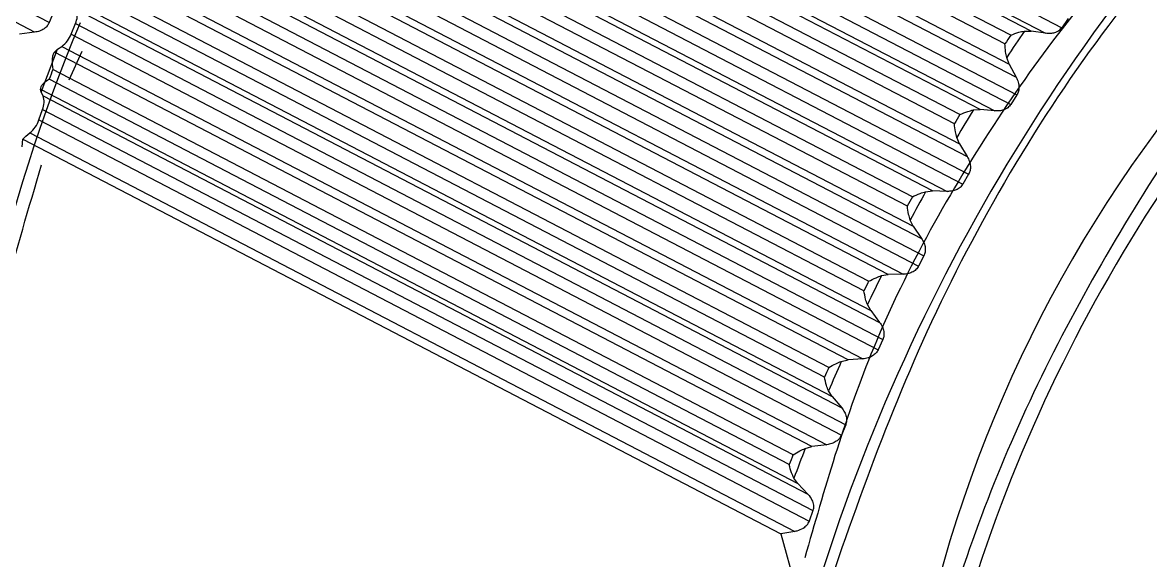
# Model space of a CAD drawing. Header units: millimetres. Extents: x 0 to 279, y 0 to 216.
# Drawn here: x 99.852 to 101.888, y 53.531 to 54.501 of the extents above; entities that cross this region are included whole.
import ezdxf

# ---------------------------------------------------------------- set-up
doc = ezdxf.new("R2010")
doc.units = ezdxf.units.MM

msp = doc.modelspace()

# ---------------------------------------------------------------- linework, layer by layer
at = {"color": 7, "linetype": 'Continuous', "lineweight": 25}
for p, q in [((100.3369, 55.2143), (101.7283, 54.4922)), ((101.6729, 54.486), (100.3046, 55.1963)), ((100.3172, 55.1994), (101.6991, 54.4822)), ((101.6361, 54.4787), (100.299, 55.1728)), ((101.6256, 54.463), (100.2885, 55.1572)), ((100.2649, 55.137), (101.6332, 54.4266)), ((100.2641, 55.1202), (101.6459, 54.4028)), ((100.2558, 55.0934), (101.6472, 54.3709)), ((100.2449, 55.0762), (101.6362, 54.3538)), ((99.9, 54.5014), (98.8548, 55.0453)), ((101.5808, 54.3444), (100.2126, 55.0549)), ((100.2255, 55.0596), (101.6073, 54.342)), ((101.5443, 54.3353), (100.2073, 55.0297)), ((99.8735, 54.484), (98.8473, 55.0181)), ((101.5345, 54.319), (100.1975, 55.0135)), ((100.1754, 54.9934), (101.5435, 54.2827)), ((100.1757, 54.9774), (101.5574, 54.2596)), ((100.1689, 54.9507), (101.5601, 54.2279)), ((100.1587, 54.9329), (101.5499, 54.2101)), ((101.4947, 54.1977), (100.1266, 54.9085)), ((100.1397, 54.9147), (101.5214, 54.1968)), ((101.4495, 54.1702), (100.1126, 54.8649)), ((101.4586, 54.1869), (100.1217, 54.8817)), ((100.092, 54.8451), (101.4601, 54.1341)), ((100.0935, 54.8299), (101.4751, 54.1119)), ((100.0882, 54.8035), (101.4793, 54.0804)), ((100.0788, 54.7853), (101.4698, 54.0622)), ((100.0603, 54.7656), (101.4418, 54.0474)), ((101.415, 54.0468), (100.0471, 54.7579)), ((101.3795, 54.0346), (100.0428, 54.7296)), ((101.3711, 54.0174), (100.0344, 54.7124)), ((100.0154, 54.6931), (101.3833, 53.9818)), ((100.018, 54.6788), (101.3994, 53.9605)), ((100.0142, 54.6528), (101.4051, 53.9295)), ((100.0056, 54.6343), (101.3965, 53.9109)), ((101.3423, 53.8927), (99.9745, 54.6041)), ((99.9878, 54.6132), (101.3692, 53.8947)), ((101.2999, 53.8616), (99.9634, 54.557)), ((101.3075, 53.8791), (99.9709, 54.5744)), ((99.946, 54.5382), (101.3137, 53.8266)), ((99.9077, 54.5202), (99.9, 54.5014)), ((99.9496, 54.525), (101.3309, 53.8063)), ((99.9397, 54.4808), (99.9474, 54.4996)), ((99.9474, 54.4996), (101.3381, 53.7759)), ((101.7399, 54.5087), (101.7283, 54.4922)), ((99.8735, 54.484), (99.8467, 54.4807)), ((99.9397, 54.4808), (101.3305, 53.7571)), ((101.6608, 54.4861), (101.6729, 54.486)), ((101.6991, 54.4822), (101.6729, 54.486)), ((99.9152, 54.4534), (99.9226, 54.4584)), ((99.9226, 54.4584), (101.3038, 53.7397)), ((99.8858, 54.3759), (99.9152, 54.4534)), ((99.9094, 54.448), (99.9152, 54.4534)), ((101.277, 53.7363), (99.9094, 54.448)), ((101.6332, 54.4266), (101.6288, 54.4383)), ((101.243, 53.7214), (99.9066, 54.417)), ((101.6332, 54.4266), (101.6459, 54.4028)), ((101.2363, 53.7038), (99.8999, 54.3994)), ((99.8841, 54.3814), (101.2516, 53.6695)), ((99.8858, 54.3759), (99.8841, 54.3814)), ((99.8889, 54.3694), (99.8858, 54.3759)), ((99.8889, 54.3694), (101.2699, 53.6504)), ((101.6472, 54.3709), (101.6362, 54.3538)), ((99.8814, 54.3258), (99.8881, 54.3447)), ((99.8881, 54.3447), (101.2787, 53.6208)), ((101.5686, 54.3437), (101.5808, 54.3444)), ((101.6073, 54.342), (101.5808, 54.3444)), ((99.8814, 54.3258), (101.272, 53.6018)), ((99.8513, 54.2771), (99.8525, 54.2913)), ((99.8525, 54.2913), (99.8579, 54.2967)), ((99.8525, 54.2913), (101.2208, 53.5788)), ((99.8579, 54.2967), (99.8652, 54.3024)), ((99.8652, 54.3024), (101.2462, 53.5833)), ((101.5435, 54.2827), (101.5386, 54.2941)), ((101.5435, 54.2827), (101.5574, 54.2596)), ((101.5601, 54.2279), (101.5499, 54.2101)), ((101.4825, 54.1963), (101.4947, 54.1977)), ((101.5214, 54.1968), (101.4947, 54.1977)), ((101.4601, 54.1341), (101.4546, 54.1452)), ((101.4601, 54.1341), (101.4751, 54.1119)), ((101.4793, 54.0804), (101.4698, 54.0622)), ((101.4418, 54.0474), (101.415, 54.0468)), ((101.4028, 54.0448), (101.415, 54.0468)), ((101.3833, 53.9818), (101.3773, 53.9925)), ((101.3833, 53.9818), (101.3994, 53.9605)), ((101.4051, 53.9295), (101.3965, 53.9109)), ((101.3302, 53.89), (101.3423, 53.8927)), ((101.3692, 53.8947), (101.3423, 53.8927)), ((101.3137, 53.8266), (101.3071, 53.8369)), ((101.3137, 53.8266), (101.3309, 53.8063)), ((101.3381, 53.7759), (101.3305, 53.7571)), ((101.265, 53.7331), (101.277, 53.7363)), ((101.3038, 53.7397), (101.277, 53.7363)), ((101.2516, 53.6695), (101.2446, 53.6794)), ((101.2516, 53.6695), (101.2699, 53.6504)), ((101.2787, 53.6208), (101.272, 53.6018)), ((101.2462, 53.5833), (101.2208, 53.5788)), ((101.2208, 53.5788), (101.2665, 53.4134))]:
    msp.add_line(p, q, dxfattribs=at)
at = {"color": 8, "linetype": 'Continuous', "lineweight": 25}
msp.add_line((99.9359, 54.3984), (99.9597, 54.4499), dxfattribs=at)
at = {"color": 7, "linetype": 'Continuous', "lineweight": 25}
for centre, radius, start, end in [((101.8178, 53.9042), 3.1923, 124.8766, 180.3002), ((103.8443, 52.8614), 2.4227, 132.7712, 193.3948), ((104.2962, 52.6172), 2.8632, 136.8959, 169.4299), ((99.9133, 54.5155), 0.0375, 334.9998, 14.6956), ((99.893, 54.4988), 0.0501, 306.2836, 338.9007), ((104.6845, 52.4273), 3.6744, 146.0625, 146.3563), ((104.6895, 52.4247), 3.6636, 145.7603, 146.6591), ((103.3136, 53.1149), 3.6473, 159.0842, 159.3795), ((99.8568, 54.358), 0.034, 337.0653, 19.5407), ((104.7619, 52.3779), 3.7662, 148.6856, 148.9746), ((104.7666, 52.3754), 3.7552, 148.3882, 149.2723), ((99.8321, 54.3426), 0.0521, 309.4341, 341.1639), ((104.8063, 52.3524), 3.801, 150.9805, 151.8575), ((104.8016, 52.3548), 3.8122, 151.2756, 151.5623), ((104.8002, 52.3554), 3.8106, 153.8543, 154.141), ((104.8049, 52.353), 3.7995, 153.559, 154.4363), ((104.7604, 52.3732), 3.7506, 156.1453, 157.0302), ((104.7556, 52.3757), 3.7616, 156.4433, 156.7325), ((104.6678, 52.4112), 3.6669, 159.0644, 159.3586), ((104.6729, 52.4086), 3.6562, 158.7613, 159.6613)]:
    msp.add_arc(centre, radius, start, end, dxfattribs=at)
at = {"color": 8, "linetype": 'Continuous', "lineweight": 25}
for centre, radius, start, end in [((104.6015, 52.4549), 3.4701, 133.8947, 163.9643), ((102.7184, 53.3347), 2.9985, 157.114, 177.8467)]:
    msp.add_arc(centre, radius, start, end, dxfattribs=at)
for points, knots in [([(102.1882, 54.9227), (102.0593, 54.7875), (101.7918, 54.5071), (101.4669, 53.9568), (101.3348, 53.5657), (101.2704, 53.3747)], [0, 0, 0, 0, 0.322691, 0.66924, 1, 1, 1, 1]), ([(102.0962, 54.8433), (102.0235, 54.787), (101.8461, 54.6495), (101.5952, 54.3217), (101.3761, 53.9278), (101.2995, 53.6589), (101.2643, 53.5356)], [0, 0, 0, 0, 0.194614, 0.474578, 0.758963, 1, 1, 1, 1]), ([(102.2113, 54.6107), (102.2061, 54.6064), (102.0851, 54.5055), (101.8738, 54.2087), (101.6246, 53.7554), (101.4657, 53.2767), (101.4415, 52.9892), (101.4299, 52.8508)], [0, 0, 0, 0, 0.011205, 0.263766, 0.520315, 0.769008, 1, 1, 1, 1]), ([(99.8243, 52.8645), (99.7887, 53.0022), (99.7188, 53.2731), (99.7432, 53.7596), (99.8405, 54.09), (99.886, 54.2446)], [0, 0, 0, 0, 0.355575, 0.69853, 1, 1, 1, 1])]:
    msp.add_open_spline(points, degree=3, knots=knots, dxfattribs=at)
at = {"color": 7, "linetype": 'Continuous', "lineweight": 25}
for points, knots in [([(99.9, 54.5014), (99.8989, 54.4993), (99.8966, 54.4949), (99.8905, 54.4897), (99.8827, 54.4857), (99.8766, 54.4846), (99.8735, 54.484)], [0, 0, 0, 0, 0.216357, 0.445782, 0.71228, 1, 1, 1, 1]), ([(101.6361, 54.4787), (101.6408, 54.4806), (101.6489, 54.4839), (101.6573, 54.4854), (101.6608, 54.4861)], [0, 0, 0, 0, 0.593636, 1, 1, 1, 1]), ([(101.7283, 54.4922), (101.7265, 54.4902), (101.7229, 54.486), (101.7154, 54.4828), (101.7073, 54.4814), (101.7019, 54.4819), (101.6991, 54.4822)], [0, 0, 0, 0, 0.243394, 0.500873, 0.741225, 1, 1, 1, 1]), ([(101.6288, 54.4383), (101.6281, 54.4418), (101.6264, 54.4503), (101.6259, 54.4583), (101.6256, 54.463)], [0, 0, 0, 0, 0.406364, 1, 1, 1, 1]), ([(99.9094, 54.448), (99.9084, 54.4463), (99.9062, 54.4424), (99.9046, 54.432), (99.9058, 54.4229), (99.9066, 54.417)], [0, 0, 0, 0, 0.226196, 0.499289, 1, 1, 1, 1]), ([(99.8999, 54.3994), (99.8957, 54.3964), (99.8893, 54.3917), (99.8846, 54.3856), (99.8843, 54.3827), (99.8841, 54.3814)], [0, 0, 0, 0, 0.500711, 0.773789, 1, 1, 1, 1]), ([(101.6459, 54.4028), (101.6473, 54.3999), (101.6499, 54.3943), (101.6512, 54.3856), (101.6505, 54.3775), (101.6483, 54.3731), (101.6472, 54.3709)], [0, 0, 0, 0, 0.28775, 0.55422, 0.783666, 1, 1, 1, 1]), ([(101.6362, 54.3538), (101.6346, 54.3516), (101.6311, 54.3473), (101.6236, 54.3436), (101.6156, 54.3417), (101.6101, 54.3419), (101.6073, 54.342)], [0, 0, 0, 0, 0.243394, 0.500873, 0.741224, 1, 1, 1, 1]), ([(101.5443, 54.3353), (101.549, 54.3374), (101.5568, 54.3409), (101.5652, 54.3429), (101.5686, 54.3437)], [0, 0, 0, 0, 0.5936359, 1, 1, 1, 1]), ([(101.5386, 54.2941), (101.5378, 54.2976), (101.5357, 54.3061), (101.5349, 54.3142), (101.5345, 54.319)], [0, 0, 0, 0, 0.406364, 1, 1, 1, 1]), ([(101.5574, 54.2596), (101.5589, 54.2568), (101.5618, 54.2514), (101.5635, 54.2427), (101.5632, 54.2347), (101.5611, 54.2301), (101.5601, 54.2279)], [0, 0, 0, 0, 0.28775, 0.55422, 0.783666, 1, 1, 1, 1]), ([(101.5499, 54.2101), (101.5483, 54.2079), (101.545, 54.2034), (101.5377, 54.1993), (101.5297, 54.197), (101.5242, 54.1969), (101.5214, 54.1968)], [0, 0, 0, 0, 0.2433933, 0.5008733, 0.741224, 1, 1, 1, 1]), ([(101.4586, 54.1869), (101.4631, 54.1892), (101.4707, 54.1929), (101.4791, 54.1953), (101.4825, 54.1963)], [0, 0, 0, 0, 0.593636, 1, 1, 1, 1]), ([(101.4546, 54.1452), (101.4536, 54.1486), (101.4511, 54.157), (101.4501, 54.1653), (101.4495, 54.1702)], [0, 0, 0, 0, 0.406364, 1, 1, 1, 1]), ([(101.4751, 54.1119), (101.4767, 54.1092), (101.4799, 54.1039), (101.4819, 54.0954), (101.482, 54.0873), (101.4802, 54.0827), (101.4793, 54.0804)], [0, 0, 0, 0, 0.28775, 0.55422, 0.783666, 1, 1, 1, 1]), ([(101.4698, 54.0622), (101.4683, 54.0599), (101.4653, 54.0552), (101.4581, 54.0508), (101.4502, 54.048), (101.4447, 54.0476), (101.4418, 54.0474)], [0, 0, 0, 0, 0.243393, 0.500873, 0.741224, 1, 1, 1, 1]), ([(101.3795, 54.0346), (101.3839, 54.0369), (101.3912, 54.0408), (101.3994, 54.0436), (101.4028, 54.0448)], [0, 0, 0, 0, 0.593636, 1, 1, 1, 1]), ([(101.3773, 53.9925), (101.3761, 53.9958), (101.3733, 54.0041), (101.3719, 54.0124), (101.3711, 54.0174)], [0, 0, 0, 0, 0.4063641, 1, 1, 1, 1]), ([(101.3994, 53.9605), (101.4012, 53.9579), (101.4046, 53.9528), (101.4071, 53.9445), (101.4075, 53.9365), (101.4059, 53.9318), (101.4051, 53.9295)], [0, 0, 0, 0, 0.28775, 0.55422, 0.783666, 1, 1, 1, 1]), ([(101.3965, 53.9109), (101.3953, 53.9088), (101.3928, 53.9045), (101.3864, 53.8996), (101.3784, 53.8959), (101.3723, 53.8951), (101.3692, 53.8947)], [0, 0, 0, 0, 0.216357, 0.445782, 0.71228, 1, 1, 1, 1]), ([(101.3075, 53.8791), (101.3117, 53.8815), (101.3187, 53.8855), (101.3269, 53.8887), (101.3302, 53.89)], [0, 0, 0, 0, 0.593636, 1, 1, 1, 1]), ([(101.3071, 53.8369), (101.3058, 53.8402), (101.3026, 53.8482), (101.3009, 53.8566), (101.2999, 53.8616)], [0, 0, 0, 0, 0.406364, 1, 1, 1, 1]), ([(101.3309, 53.8063), (101.3328, 53.8038), (101.3365, 53.799), (101.3393, 53.7909), (101.3402, 53.783), (101.3388, 53.7782), (101.3381, 53.7759)], [0, 0, 0, 0, 0.28775, 0.55422, 0.783666, 1, 1, 1, 1]), ([(101.3305, 53.7571), (101.3293, 53.755), (101.327, 53.7506), (101.3209, 53.7454), (101.313, 53.7413), (101.307, 53.7402), (101.3038, 53.7397)], [0, 0, 0, 0, 0.216357, 0.445782, 0.71228, 1, 1, 1, 1]), ([(101.243, 53.7214), (101.247, 53.7239), (101.2538, 53.7281), (101.2617, 53.7316), (101.265, 53.7331)], [0, 0, 0, 0, 0.593636, 1, 1, 1, 1]), ([(101.2446, 53.6794), (101.2431, 53.6826), (101.2395, 53.6904), (101.2375, 53.6988), (101.2363, 53.7038)], [0, 0, 0, 0, 0.406364, 1, 1, 1, 1]), ([(101.2699, 53.6504), (101.2727, 53.6471), (101.2774, 53.6413), (101.2803, 53.6314), (101.28, 53.6248), (101.2789, 53.6215), (101.2787, 53.6208)], [0, 0, 0, 0, 0.396813, 0.686892, 0.931037, 1, 1, 1, 1]), ([(101.272, 53.6018), (101.2707, 53.5992), (101.2682, 53.594), (101.2603, 53.5877), (101.2526, 53.5846), (101.2474, 53.5835), (101.2462, 53.5833)], [0, 0, 0, 0, 0.262068, 0.522843, 0.894323, 1, 1, 1, 1])]:
    msp.add_open_spline(points, degree=3, knots=knots, dxfattribs=at)

doc.saveas('drawing.dxf')
